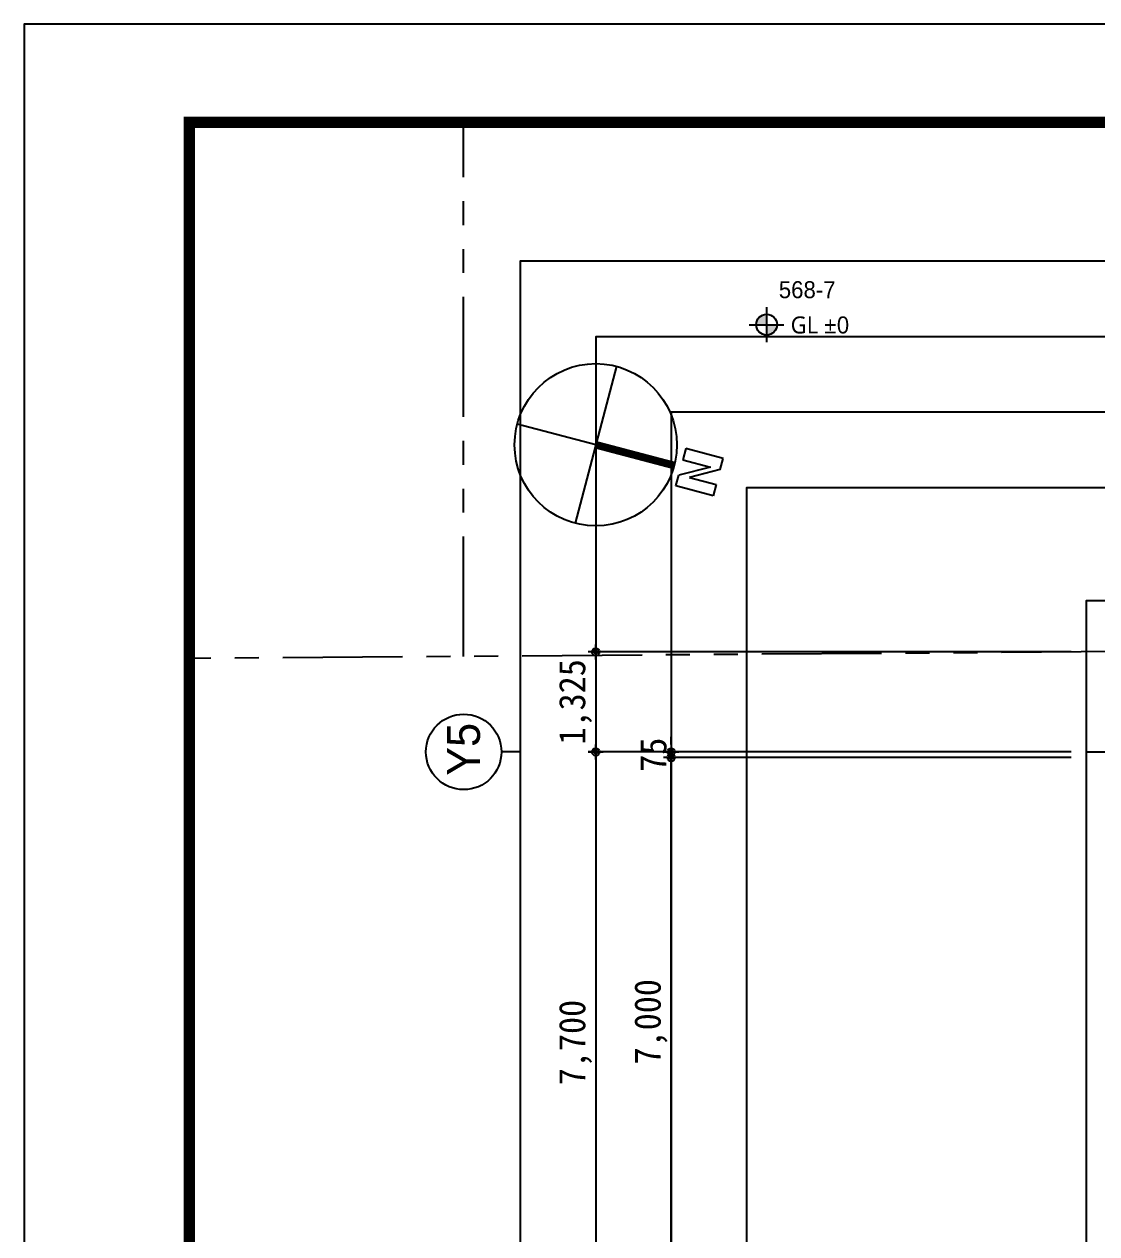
# Model space of a CAD drawing. Header units: millimetres. Extents: x 63000 to 126000, y 0 to 44550.
# Drawn here: x 63000 to 77217, y 28525 to 44550 of the extents above; entities that cross this region are included whole.
import ezdxf
from ezdxf.enums import TextEntityAlignment as Align

# ---------------------------------------------------------------- set-up
doc = ezdxf.new("R2010")
doc.units = ezdxf.units.MM
doc.header["$LTSCALE"] = 100
doc.linetypes.add('CEN', pattern=[62, 60, -1, 0, -1])
doc.linetypes.add('PHANTOM2', pattern=[31.75, 15.875, -3.175, 3.175, -3.175, 3.175, -3.175])
for name, color, linetype in [('CEN', 1, 'CEN'), ('DIM', 7, 'Continuous'), ('FOR', 4, 'Continuous'), ('SYM', 7, 'Continuous'), ('TEXT', 3, 'Continuous'), ('대지경계선', 2, 'PHANTOM2')]:
    doc.layers.add(name, color=color, linetype=linetype)
doc.layers.add('dim2', color=7, linetype='Continuous', true_color=0xf2f2f2)
doc.styles.add('1', font='')
doc.styles.add('buble', font='')
doc.styles.get("Standard").update_dxf_attribs({"font": 'Arial.ttf'})
doc.styles.add('돋움', font='')
doc.styles.add('엑스포', font='')
doc.styles.get('1').set_extended_font_data('Dotum')
doc.styles.get('buble').set_extended_font_data('HY울릉도L')
doc.styles.get('돋움').set_extended_font_data('DotumChe')
doc.styles.get('엑스포').set_extended_font_data('Malgun Gothic')
doc.dimstyles.new('ISO-25', dxfattribs={"dimtxt": 2.5, "dimasz": 2.5, "dimexe": 1.25, "dimexo": 0.625, "dimtad": 1, "dimtxsty": 'Standard', "dimcen": 2.5, "dimadec": 0, "dimazin": 0, "dimtfac": 1, "dimtmove": 0, "dimatfit": 3, "dimfxl": 1, "dimarcsym": 0})

# ---------------------------------------------------------------- blocks, each defined once
blk = doc.blocks.new('Z_DOT')
at = {"layer": 'DIM', "color": 7}
for p, q in [((-1, 0), (1, 0)), ((0, -1), (0, 1))]:
    blk.add_line(p, q, dxfattribs=at)
for radius in [0.5, 0.25]:
    blk.add_circle((0, 0), radius, dxfattribs=at)
blk = doc.blocks.new('*D47')
at = {"layer": 'Defpoints', "color": 0, "transparency": 16777216}
for p in [(77075, 34909), (70575, 27209), (77075, 27209)]:
    blk.add_point(p, dxfattribs=at)
at = {"layer": 'DIM', "color": 6, "lineweight": -2, "transparency": 16777216}
for p, q in [((76875, 34909), (70575, 34909)), ((70575, 34809), (70575, 27309)), ((76875, 27209), (70575, 27209))]:
    blk.add_line(p, q, dxfattribs=at)
at = {"layer": 'DIM', "color": 6, "lineweight": -2, "transparency": 16777216, "xscale": 100, "yscale": 100, "zscale": 100}
for p, rotation in [((70575, 34909), 90), ((70575, 27209), 270)]:
    blk.add_blockref('Z_DOT', p, dxfattribs=dict(at, rotation=rotation))
at = {"layer": 'DIM', "color": 0, "transparency": 16777216, "insert": (70307, 31059), "char_height": 350, "attachment_point": 5, "rotation": 90, "style": '돋움'}
blk.add_mtext('7,700', dxfattribs=at)
blk = doc.blocks.new('*D68')
at = {"layer": 'Defpoints', "color": 0, "transparency": 16777216}
for p in [(77075, 36234), (70575, 34909), (77075, 34909)]:
    blk.add_point(p, dxfattribs=at)
at = {"layer": 'DIM', "color": 6, "lineweight": -2, "transparency": 16777216}
for p, q in [((76875, 36234), (70575, 36234)), ((70575, 36134), (70575, 35009)), ((76875, 34909), (70575, 34909))]:
    blk.add_line(p, q, dxfattribs=at)
at = {"layer": 'DIM', "color": 6, "lineweight": -2, "transparency": 16777216, "xscale": 100, "yscale": 100, "zscale": 100}
for p, rotation in [((70575, 36234), 90), ((70575, 34909), 270)]:
    blk.add_blockref('Z_DOT', p, dxfattribs=dict(at, rotation=rotation))
at = {"layer": 'DIM', "color": 0, "transparency": 16777216, "insert": (70307, 35572), "char_height": 350, "attachment_point": 5, "rotation": 90, "style": '돋움'}
blk.add_mtext('1,325', dxfattribs=at)
blk = doc.blocks.new('A$C0DB842BB')
at = {"layer": 'FOR', "color": 1}
blk.add_lwpolyline([(63000, 0), (63000, 44550), (0, 44550), (0, 0)], close=True, dxfattribs=at)
at = {"layer": 'FOR', "color": 7, "const_width": 150}
blk.add_lwpolyline([(61688, 43250), (2187, 43250), (2187, 1750), (61688, 1750)], close=True, dxfattribs=at)
blk = doc.blocks.new('*D85')
at = {"layer": 'Defpoints', "color": 0, "transparency": 16777216}
for p in [(71575, 34834), (77075, 34834), (77075, 27834)]:
    blk.add_point(p, dxfattribs=at)
at = {"layer": 'DIM', "color": 6, "lineweight": -2, "transparency": 16777216}
for p, q in [((76875, 34834), (71575, 34834)), ((71575, 27934), (71575, 34734)), ((76875, 27834), (71575, 27834))]:
    blk.add_line(p, q, dxfattribs=at)
at = {"layer": 'DIM', "color": 6, "lineweight": -2, "transparency": 16777216, "xscale": 100, "yscale": 100, "zscale": 100}
for p, rotation in [((71575, 34834), 90), ((71575, 27834), 270)]:
    blk.add_blockref('Z_DOT', p, dxfattribs=dict(at, rotation=rotation))
at = {"layer": 'DIM', "color": 0, "transparency": 16777216, "insert": (71307, 31334), "char_height": 350, "attachment_point": 5, "rotation": 90, "style": '돋움'}
blk.add_mtext('7,000', dxfattribs=at)
blk = doc.blocks.new('*D86')
at = {"layer": 'Defpoints', "color": 0, "transparency": 16777216}
for p in [(71575, 34909), (77075, 34909), (77075, 34834)]:
    blk.add_point(p, dxfattribs=at)
at = {"layer": 'DIM', "color": 6, "lineweight": -2, "transparency": 16777216}
for p, q in [((71575, 35009), (71575, 35109)), ((76875, 34909), (71575, 34909)), ((71575, 34834), (71575, 34909)), ((76875, 34834), (71575, 34834)), ((71575, 34734), (71575, 34634))]:
    blk.add_line(p, q, dxfattribs=at)
at = {"layer": 'DIM', "color": 6, "lineweight": -2, "transparency": 16777216, "xscale": 100, "yscale": 100, "zscale": 100}
for p, rotation in [((71575, 34909), 270), ((71575, 34834), 90)]:
    blk.add_blockref('Z_DOT', p, dxfattribs=dict(at, rotation=rotation))
at = {"layer": 'DIM', "color": 0, "transparency": 16777216, "insert": (71340, 34872), "char_height": 350, "attachment_point": 5, "rotation": 90, "style": '돋움'}
blk.add_mtext('75', dxfattribs=at)
blk = doc.blocks.new('2p-s103')
at = {"color": 0}
for p, q in [((-1, 16.4), (-2.5, 16.4)), ((-2.5, 16.4), (-2.5, 11.4)), ((-1, 16.4), (1, 12.8)), ((1, 12.8), (1, 16.4)), ((1, 16.4), (2.5, 16.4)), ((2.5, 16.4), (2.5, 11.4)), ((-1, 15.09), (1.05, 11.4)), ((-1, 11.4), (-1, 15.09)), ((-2.5, 11.4), (-1, 11.4)), ((2.5, 11.4), (1.05, 11.4)), ((-10.5, 0), (10.5, 0)), ((0, 0), (0, -10.5))]:
    blk.add_line(p, q, dxfattribs=at)
at = {"color": 0, "const_width": 1}
blk.add_lwpolyline([(0, 10.5), (0, 0)], dxfattribs=at)
at = {"color": 0}
blk.add_circle((0, 0), 10.5, dxfattribs=at)

msp = doc.modelspace()

# ---------------------------------------------------------------- hatches: boundary and pattern name
at = {"layer": 'dim2'}
h = msp.add_hatch(color=7, dxfattribs=at)
h.paths.add_polyline_path([(72840.1, 40707.2, 0.4142136), (72702, 40569.1), (72840.1, 40569.1)])
h.paths.add_polyline_path([(72978.2, 40569.1), (72840.1, 40569.1), (72840.1, 40431.1, 0.4142136)])

# ---------------------------------------------------------------- linework, layer by layer
at = {"layer": 'CEN'}
msp.add_line((77075.2, 34909.1), (108075.2, 34909.1), dxfattribs=at)
at = {"layer": 'Defpoints', "color": 26}
for points in [[(115575.2, 41409.1), (69575.2, 41409.1), (69575.2, 3309.1), (115575.2, 3309.1)], [(114575.2, 40409.1), (70575.2, 40409.1), (70575.2, 4309.1), (114575.2, 4309.1)], [(113575.2, 39409.1), (71575.2, 39409.1), (71575.2, 5309.1), (113575.2, 5309.1)], [(112575.2, 38409.1), (72575.2, 38409.1), (72575.2, 6309.1), (112575.2, 6309.1)], [(108075.2, 36909.1), (77075.2, 36909.1), (77075.2, 7809.1), (108075.2, 7809.1)]]:
    msp.add_lwpolyline(points, close=True, dxfattribs=at)
at = {"layer": 'DIM', "color": 6}
msp.add_line((69575.2, 34909.1), (69325.2, 34909.1), dxfattribs=at)
msp.add_circle((68825.2, 34909.1), 500, dxfattribs=at)
at = {"layer": 'dim2', "color": 7}
for p, q in [((72840.1, 40799.3), (72840.1, 40339)), ((72610, 40569.1), (73070.2, 40569.1))]:
    msp.add_line(p, q, dxfattribs=at)
msp.add_circle((72840.1, 40569.1), 138.1, dxfattribs=at)
at = {"layer": '대지경계선', "color": 6, "linetype": 'PHANTOM2'}
for points in [[(68824.3, 36174.1), (68824.3, 43200.1)], [(77538.5, 36237.5), (65187.4, 36147.7)]]:
    msp.add_lwpolyline(points, dxfattribs=at)

# ---------------------------------------------------------------- block references
at = {"layer": 'SYM', "xscale": 102.4000000006434, "yscale": 102.4000000006434, "zscale": 102.4000000006434, "rotation": 255.2282867618485}
msp.add_blockref('2p-s103', (70575.2, 38978), dxfattribs=at)
at = {"layer": 'TEXT'}
msp.add_blockref('A$C0DB842BB', (63000, 0), dxfattribs=at)

# ---------------------------------------------------------------- texts
at = {"layer": 'DIM', "color": 3, "style": 'buble'}
msp.add_text('Y5', height=437.5, rotation=90, dxfattribs=at).set_placement((68825.2, 34943.4), align=Align.MIDDLE)
at = {"layer": 'dim2', "color": 7, "style": '엑스포'}
msp.add_text('GL %%P0', height=225, dxfattribs=at).set_placement((73157.9, 40453))
at = {"layer": 'TEXT', "style": '1'}
msp.add_text('568-7', height=225, dxfattribs=at).set_placement((73001.5, 40920.2))

# ---------------------------------------------------------------- dimensions: what is measured, and where the dimension line sits
at = {"layer": 'DIM'}
for base, p1, p2, angle, picture, middle in [((70575.2, 34909.1), (77075.2, 36234.1), (77075.2, 34909.1), 270, '*D68', (70306.9, 35571.6)), ((71575.2, 34909.1), (77075.2, 34834.1), (77075.2, 34909.1), 90, '*D86', (71340, 34871.6)), ((70575.2, 27209.1), (77075.2, 34909.1), (77075.2, 27209.1), 270, '*D47', (70306.9, 31059.1)), ((71575.2, 34834.1), (77075.2, 27834.1), (77075.2, 34834.1), 90, '*D85', (71306.9, 31334.1))]:
    dim = msp.add_linear_dim(base=base, p1=p1, p2=p2, angle=angle, dimstyle='ISO-25', override={"dimscale": 100, "dimtxt": 3.5, "dimasz": 1, "dimexe": 0, "dimexo": 2, "dimgap": 0.6, "dimdec": 0, "dimlunit": 6, "dimtxsty": '돋움', "dimblk1": 'Z_DOT', "dimblk2": 'Z_DOT', "dimsah": 1, "dimclrd": 6, "dimclre": 6, "dimtix": 1}, dxfattribs=at)
    dim.commit()
    dim.dimension.update_dxf_attribs({"geometry": picture, "text_midpoint": middle})

doc.saveas('drawing.dxf')
